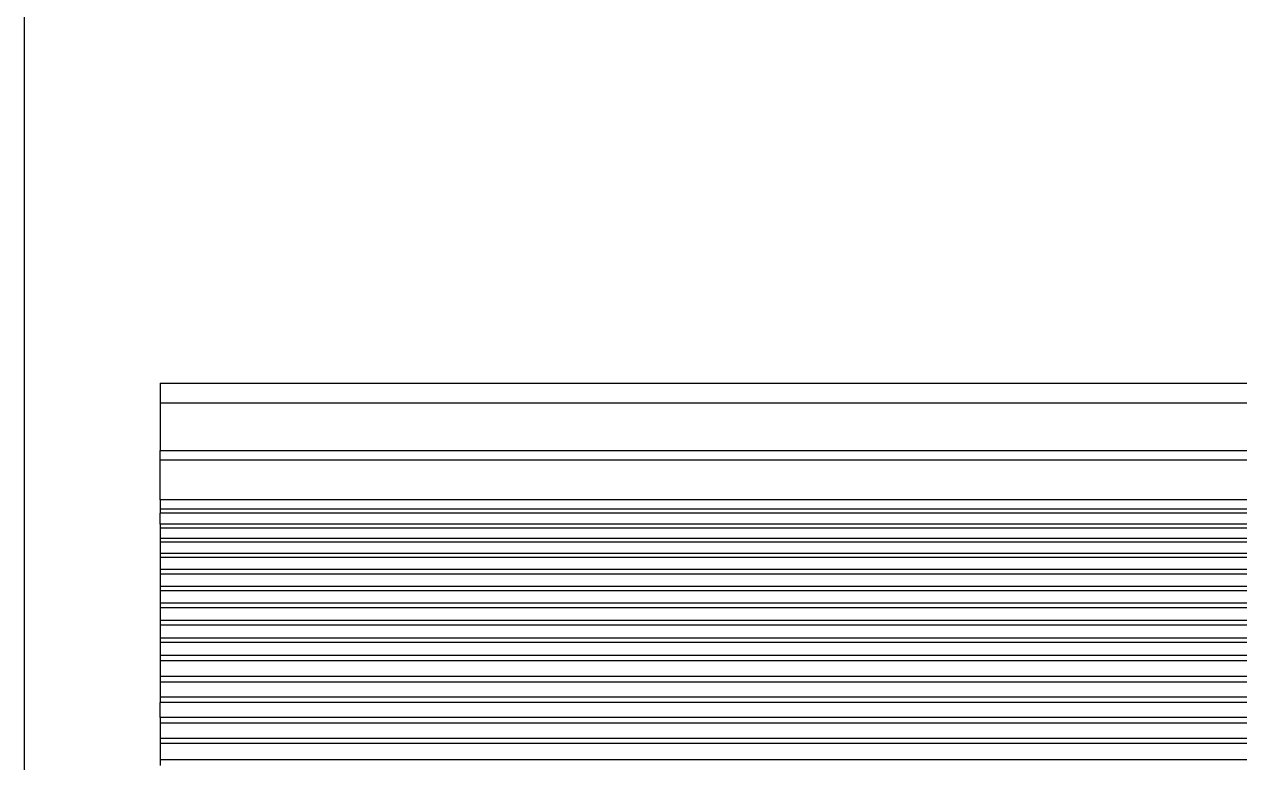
# Model space of a CAD drawing. Header units: inches. Extents: x -86408137 to 595769, y 1041006 to 3160331.
# Drawn here: x 426624 to 427277, y 1066461 to 1066857 of the extents above; entities that cross this region are included whole.
import ezdxf

# ---------------------------------------------------------------- set-up
doc = ezdxf.new("R2010")
doc.units = ezdxf.units.IN
doc.header["$MEASUREMENT"] = 0
doc.layers.add('Edges', color=7, linetype='Continuous')
doc.layers.add('LAMPU', color=7, linetype='Continuous')

# ---------------------------------------------------------------- blocks, each defined once
blk = doc.blocks.new('air con')
at = {"layer": 'Edges'}
for p, q in [((71.402, 41.898), (152.402, 41.898)), ((71.402, 41.898), (71.402, 41.095)), ((71.402, 41.095), (152.402, 41.095)), ((71.402, 41.095), (71.402, 39.122)), ((71.402, 39.122), (152.402, 39.122)), ((71.402, 38.724), (71.402, 39.122)), ((152.402, 38.724), (71.402, 38.724)), ((71.402, 37.092), (71.402, 38.724)), ((71.402, 37.092), (71.402, 36.701)), ((152.402, 37.092), (71.402, 37.092)), ((152.402, 36.701), (71.402, 36.701)), ((71.402, 36.701), (71.402, 36.542)), ((152.402, 36.542), (71.402, 36.542)), ((71.402, 36.078), (71.402, 36.542)), ((152.402, 36.078), (71.402, 36.078)), ((71.402, 36.078), (71.402, 35.914)), ((152.402, 35.914), (71.402, 35.914)), ((71.402, 35.914), (71.402, 35.493)), ((71.402, 35.493), (71.402, 35.34)), ((152.402, 35.493), (71.402, 35.493)), ((152.402, 35.34), (71.402, 35.34)), ((71.402, 35.34), (71.402, 34.877)), ((152.402, 34.877), (71.402, 34.877)), ((71.402, 34.877), (71.402, 34.709)), ((152.402, 34.709), (71.402, 34.709)), ((71.402, 34.709), (71.402, 34.207)), ((152.402, 34.207), (71.402, 34.207)), ((71.402, 34.207), (71.402, 34.022)), ((71.402, 34.022), (71.402, 33.51)), ((152.402, 34.022), (71.402, 34.022)), ((152.402, 33.51), (71.402, 33.51)), ((71.402, 33.51), (71.402, 33.335)), ((152.402, 33.335), (71.402, 33.335)), ((71.402, 33.335), (71.402, 32.826)), ((152.402, 32.826), (71.402, 32.826)), ((71.402, 32.826), (71.402, 32.625)), ((152.402, 32.625), (71.402, 32.625)), ((71.402, 32.625), (71.402, 32.098)), ((152.402, 32.098), (71.402, 32.098)), ((71.402, 32.098), (71.402, 31.911)), ((152.402, 31.911), (71.402, 31.911)), ((71.402, 31.911), (71.402, 31.378)), ((152.402, 31.378), (71.402, 31.378)), ((71.402, 31.378), (71.402, 31.189)), ((152.402, 31.189), (71.402, 31.189)), ((71.402, 31.189), (71.402, 30.654)), ((152.402, 30.654), (71.402, 30.654)), ((71.402, 30.654), (71.402, 30.439)), ((152.402, 30.439), (71.402, 30.439)), ((71.402, 30.439), (71.402, 29.791)), ((152.402, 29.791), (71.402, 29.791)), ((71.402, 29.791), (71.402, 29.562)), ((71.402, 29.562), (71.402, 28.935)), ((152.402, 29.562), (71.402, 29.562)), ((152.402, 28.935), (71.402, 28.935)), ((71.402, 28.935), (71.402, 28.714)), ((152.402, 28.714), (71.402, 28.714)), ((71.402, 28.092), (71.402, 28.714)), ((152.402, 28.092), (71.402, 28.092)), ((71.402, 28.092), (71.402, 27.871)), ((71.402, 27.871), (71.402, 27.226)), ((152.402, 27.871), (71.402, 27.871)), ((152.402, 27.226), (71.402, 27.226)), ((71.402, 27.226), (71.402, 27.024)), ((71.402, 27.024), (71.402, 26.349)), ((152.402, 27.024), (71.402, 27.024)), ((152.402, 26.349), (71.402, 26.349)), ((71.402, 26.349), (71.402, 26.117))]:
    blk.add_line(p, q, dxfattribs=at)

msp = doc.modelspace()

# ---------------------------------------------------------------- linework, layer by layer
at = {"layer": 'LAMPU', "color": 1, "linetype": 'Continuous'}
for p, q in [((426623.76, 1067204.94), (426623.76, 1066642.98)), ((426623.76, 1066642.98), (426623.76, 1064618.08))]:
    msp.add_line(p, q, dxfattribs=at)

# ---------------------------------------------------------------- block references
at = {"xscale": 13.00859202763085, "yscale": 13.00859202763085, "zscale": 13.00859202763085}
msp.add_blockref('air con', (425767.99, 1066119.49), dxfattribs=at)

doc.saveas('drawing.dxf')
